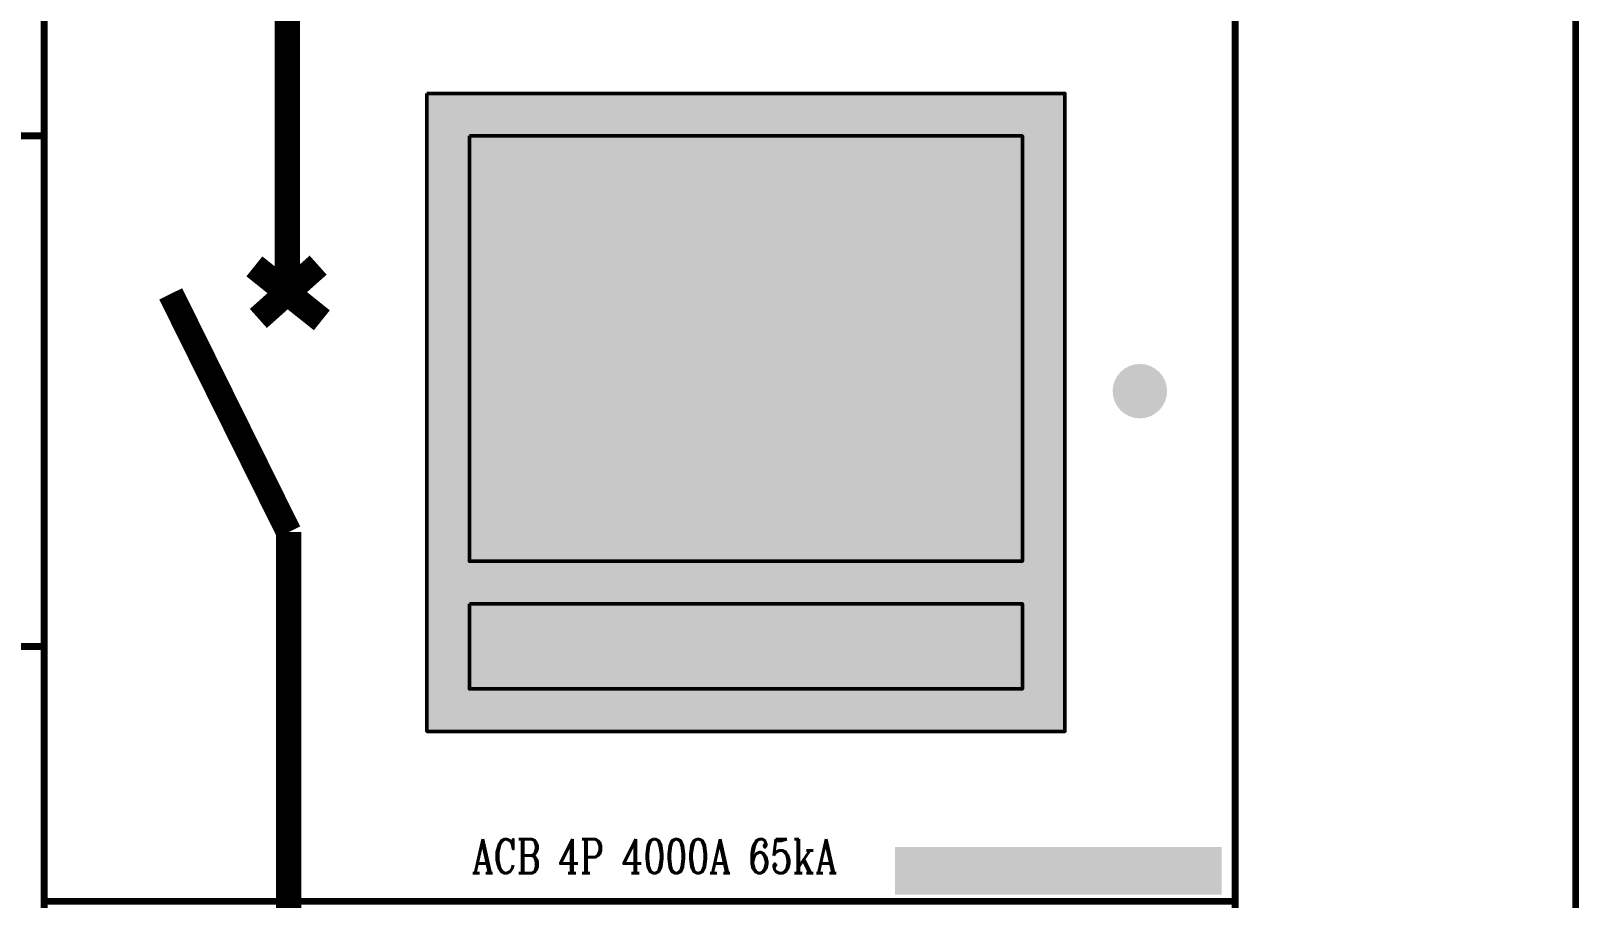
# Model space of a CAD drawing. Header units: millimetres. Extents: x -116965 to 323937, y 291661 to 566926.
# Drawn here: x -43440 to -42532, y 329092 to 329601 of the extents above; entities that cross this region are included whole.
import ezdxf

# ---------------------------------------------------------------- set-up
doc = ezdxf.new("R2010")
doc.units = ezdxf.units.MM
doc.layers.get('0').update_dxf_attribs({"lineweight": 18})
doc.layers.add('C00-00-00', color=7, linetype='Continuous')
for name, color, linetype, true_color in [('C32-AD-3C', 7, 'Continuous', 0x32ad3c), ('C34-3A-40', 7, 'Continuous', 0x343a40), ('C49-50-57', 7, 'Continuous', 0x495057), ('CAD-B5-BD', 7, 'Continuous', 0xadb5bd), ('CB1-00-43', 7, 'Continuous', 0xb10043)]:
    doc.layers.add(name, color=color, linetype=linetype, true_color=true_color)
doc.styles.add('hw_Block', font='complex.shx', dxfattribs={"width": 0.75})

msp = doc.modelspace()

# ---------------------------------------------------------------- hatches: boundary and pattern name
at = {"layer": 'C00-00-00'}
h = msp.add_hatch(color=256, dxfattribs=at)
h.dxf.hatch_style = 2
h.paths.add_polyline_path([(-43207.047583, 329564.67837), (-42832.099927, 329564.67837), (-42832.099927, 329189.730714), (-43207.047583, 329189.730714)])
h = msp.add_hatch(color=256, dxfattribs=at)
h.dxf.hatch_style = 2
h.paths.add_polyline_path([(-42967.081083, 329509.686049), (-42947.083874, 329509.686049), (-42947.083874, 329294.716058), (-42967.081083, 329294.716058)])
h = msp.add_hatch(color=256, dxfattribs=at)
h.dxf.hatch_style = 2
h.paths.add_polyline_path([(-43014.574452, 329474.690933), (-42982.07899, 329474.690933), (-42982.07899, 329449.694424), (-43014.574452, 329449.694424)])
h = msp.add_hatch(color=256, dxfattribs=at)
edge = h.paths.add_edge_path()
edge.add_arc((-42788.106068, 329389.702799), 15.997765, 0, 360)
h = msp.add_hatch(color=256, dxfattribs=at)
h.dxf.hatch_style = 2
h.paths.add_polyline_path([(-42932.085968, 329121.740205), (-42740.112768, 329121.740205), (-42740.112768, 329093.744114), (-42932.085968, 329093.744114)])
at = {"layer": 'C32-AD-3C'}
h = msp.add_hatch(color=256, dxfattribs=at)
h.dxf.hatch_style = 2
h.paths.add_polyline_path([(-43177.051771, 329464.69233), (-43122.059445, 329464.69233), (-43122.059445, 329364.706286), (-43177.051771, 329364.706286)])
h = msp.add_hatch(color=256, dxfattribs=at)
h.dxf.hatch_style = 2
h.paths.add_polyline_path([(-43057.068521, 329424.697911), (-43032.072008, 329424.697911), (-43032.072008, 329414.699308), (-43057.068521, 329414.699308)])
at = {"layer": 'C34-3A-40'}
h = msp.add_hatch(color=256, dxfattribs=at)
h.dxf.hatch_style = 2
h.paths.add_polyline_path([(-43182.05107, 329539.681861), (-42857.096436, 329539.681861), (-42857.096436, 329289.716755), (-43182.05107, 329289.716755)])
h = msp.add_hatch(color=256, dxfattribs=at)
h.dxf.hatch_style = 2
h.paths.add_polyline_path([(-43182.05107, 329264.720245), (-42857.096436, 329264.720245), (-42857.096436, 329214.727223), (-43182.05107, 329214.727223)])
at = {"layer": 'C49-50-57'}
h = msp.add_hatch(color=256, dxfattribs=at)
h.dxf.hatch_style = 2
h.paths.add_polyline_path([(-42967.081083, 329509.686049), (-42947.083874, 329509.686049), (-42947.083874, 329402.201051), (-42967.081083, 329402.201051)])
at = {"layer": 'CAD-B5-BD'}
h = msp.add_hatch(color=256, dxfattribs=at)
h.dxf.hatch_style = 2
h.paths.add_polyline_path([(-43172.052468, 329459.693027), (-43127.058749, 329459.693027), (-43127.058749, 329414.699308), (-43172.052468, 329414.699308)])
at = {"layer": 'CB1-00-43'}
h = msp.add_hatch(color=256, dxfattribs=at)
h.dxf.hatch_style = 2
h.paths.add_polyline_path([(-43057.068521, 329474.690933), (-43024.573055, 329474.690933), (-43024.573055, 329449.694424), (-43057.068521, 329449.694424)])

# ---------------------------------------------------------------- linework, layer by layer
at = {"color": 1, "lineweight": -3, "ltscale": 5, "const_width": 15}
for points in [[(-43289.10406, 329447.592346), (-43289.10406, 330189.584152)], [(-43268.795772, 329431.359905), (-43308.441992, 329463.04918)], [(-43306.099626, 329432.440454), (-43270.958278, 329463.769678)], [(-43288.266385, 329306.888933), (-43357.589853, 329446.888933)], [(-43288.266385, 329306.888933), (-43288.266385, 328439.835402)]]:
    msp.add_lwpolyline(points, dxfattribs=at)
at = {"layer": 'C00-00-00', "lineweight": 211}
for points in [[(-44131.918468, 330439.556236), (-43432.016177, 330439.556236), (-43432.016177, 328239.863317), (-44131.918468, 328239.863317)], [(-43432.016177, 330439.556236), (-42732.113883, 330439.556236), (-42732.113883, 328239.863317), (-43432.016177, 328239.863317)]]:
    msp.add_lwpolyline(points, close=True, dxfattribs=at)
at = {"layer": 'C00-00-00', "lineweight": 100}
for points in [[(-42732.113883, 330339.570192), (-42532.141802, 330339.570192), (-42532.141802, 328339.849361), (-42732.113883, 328339.849361)], [(-44131.918468, 330139.598111), (-43432.016177, 330139.598111), (-43432.016177, 329539.681861), (-44131.918468, 329539.681861)], [(-43432.016177, 329689.660924), (-42732.113883, 329689.660924), (-42732.113883, 329089.744674), (-43432.016177, 329089.744674)], [(-44131.918468, 329539.681861), (-43432.016177, 329539.681861), (-43432.016177, 329239.723736), (-44131.918468, 329239.723736)], [(-44131.918468, 329239.723736), (-43432.016177, 329239.723736), (-43432.016177, 328939.765611), (-44131.918468, 328939.765611)]]:
    msp.add_lwpolyline(points, close=True, dxfattribs=at)
at = {"layer": 'C00-00-00', "lineweight": 50}
for points in [[(-43207.047583, 329564.67837), (-42832.099927, 329564.67837), (-42832.099927, 329189.730714), (-43207.047583, 329189.730714)], [(-43182.05107, 329539.681861), (-42857.096436, 329539.681861), (-42857.096436, 329289.716755), (-43182.05107, 329289.716755)], [(-43182.05107, 329264.720245), (-42857.096436, 329264.720245), (-42857.096436, 329214.727223), (-43182.05107, 329214.727223)]]:
    msp.add_lwpolyline(points, close=True, dxfattribs=at)

# ---------------------------------------------------------------- texts
at = {"color": 2, "insert": (-43073.34454, 329116.353859), "char_height": 20, "attachment_point": 5, "style": 'hw_Block'}
msp.add_mtext_dynamic_manual_height_columns('ACB 4P 4000A 65kA', width=280.32785492, gutter_width=12.5, heights=[0], dxfattribs=at)

doc.saveas('drawing.dxf')
